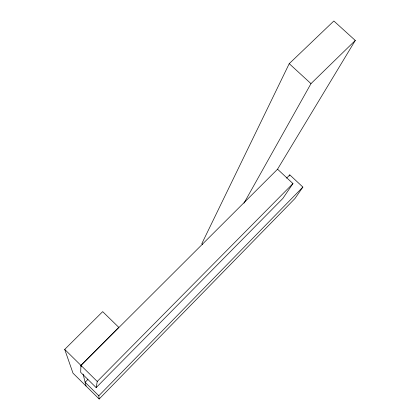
<?xml version="1.0" encoding="UTF-8"?>
<svg xmlns="http://www.w3.org/2000/svg" width="420" height="420" viewBox="0 0 420 420"><rect width="100%" height="100%" fill="white"/><g stroke="black" fill="none" stroke-linecap="round" stroke-linejoin="round"><path stroke-width="0.63" d="M96.164 387.597L97.251 381.455L292.955 183.577L277.557 169.202L80.945 365.395L80.682 372.335L96.164 387.597L282.844 198.455L292.955 183.577M277.268 169.643L355.288 40.457L333.848 21L289.228 63.662L201.799 243.689L202.739 244.587M243.978 203.165L310.979 83.638L355.288 40.457M289.144 175.97L289.805 174.888L302.873 187.078L295.008 198.46L99.167 399L73.007 373.186L64.712 349.409L102.674 311.645L118.781 327.343L80.945 365.395L81.254 366.649M99.167 399L98.816 395.776L302.873 187.078M87.885 379.481L85.123 382.274L98.816 395.776M286.587 178.154L289.805 174.888M289.228 63.662L310.979 83.638M64.712 349.409L97.251 381.455M83.118 374.168L86.063 386.069"/></g></svg>
